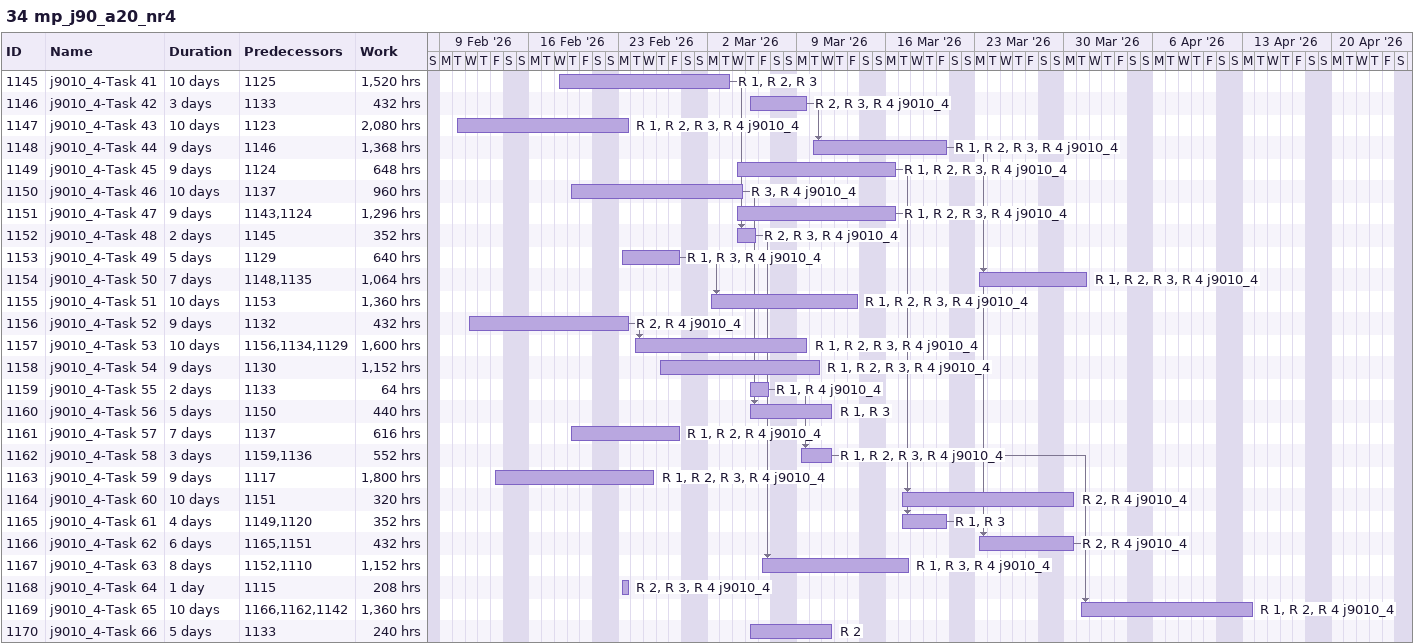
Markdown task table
34 mp_j90_a20_nr4

| ID | Task | Duration | Start | Finish | Predecessors | Resources | Work (h) |
|---|---|---|---|---|---|---|---|
| 1145 | j9010_4-Task 41 | 10d | 2026-02-18 | 2026-03-03 | 1125 | R 1, R 2, R 3 | 1520 |
| 1146 | j9010_4-Task 42 | 3d | 2026-03-05 | 2026-03-09 | 1133 | R 2, R 3, R 4 j9010_4 | 432 |
| 1147 | j9010_4-Task 43 | 10d | 2026-02-10 | 2026-02-23 | 1123 | R 1, R 2, R 3, R 4 j9010_4 | 2080 |
| 1148 | j9010_4-Task 44 | 9d | 2026-03-10 | 2026-03-20 | 1146 | R 1, R 2, R 3, R 4 j9010_4 | 1368 |
| 1149 | j9010_4-Task 45 | 9d | 2026-03-04 | 2026-03-16 | 1124 | R 1, R 2, R 3, R 4 j9010_4 | 648 |
| 1150 | j9010_4-Task 46 | 10d | 2026-02-19 | 2026-03-04 | 1137 | R 3, R 4 j9010_4 | 960 |
| 1151 | j9010_4-Task 47 | 9d | 2026-03-04 | 2026-03-16 | 1143, 1124 | R 1, R 2, R 3, R 4 j9010_4 | 1296 |
| 1152 | j9010_4-Task 48 | 2d | 2026-03-04 | 2026-03-05 | 1145 | R 2, R 3, R 4 j9010_4 | 352 |
| 1153 | j9010_4-Task 49 | 5d | 2026-02-23 | 2026-02-27 | 1129 | R 1, R 3, R 4 j9010_4 | 640 |
| 1154 | j9010_4-Task 50 | 7d | 2026-03-23 | 2026-03-31 | 1148, 1135 | R 1, R 2, R 3, R 4 j9010_4 | 1064 |
| 1155 | j9010_4-Task 51 | 10d | 2026-03-02 | 2026-03-13 | 1153 | R 1, R 2, R 3, R 4 j9010_4 | 1360 |
| 1156 | j9010_4-Task 52 | 9d | 2026-02-11 | 2026-02-23 | 1132 | R 2, R 4 j9010_4 | 432 |
| 1157 | j9010_4-Task 53 | 10d | 2026-02-24 | 2026-03-09 | 1156, 1134, 1129 | R 1, R 2, R 3, R 4 j9010_4 | 1600 |
| 1158 | j9010_4-Task 54 | 9d | 2026-02-26 | 2026-03-10 | 1130 | R 1, R 2, R 3, R 4 j9010_4 | 1152 |
| 1159 | j9010_4-Task 55 | 2d | 2026-03-05 | 2026-03-06 | 1133 | R 1, R 4 j9010_4 | 64 |
| 1160 | j9010_4-Task 56 | 5d | 2026-03-05 | 2026-03-11 | 1150 | R 1, R 3 | 440 |
| 1161 | j9010_4-Task 57 | 7d | 2026-02-19 | 2026-02-27 | 1137 | R 1, R 2, R 4 j9010_4 | 616 |
| 1162 | j9010_4-Task 58 | 3d | 2026-03-09 | 2026-03-11 | 1159, 1136 | R 1, R 2, R 3, R 4 j9010_4 | 552 |
| 1163 | j9010_4-Task 59 | 9d | 2026-02-13 | 2026-02-25 | 1117 | R 1, R 2, R 3, R 4 j9010_4 | 1800 |
| 1164 | j9010_4-Task 60 | 10d | 2026-03-17 | 2026-03-30 | 1151 | R 2, R 4 j9010_4 | 320 |
| 1165 | j9010_4-Task 61 | 4d | 2026-03-17 | 2026-03-20 | 1149, 1120 | R 1, R 3 | 352 |
| 1166 | j9010_4-Task 62 | 6d | 2026-03-23 | 2026-03-30 | 1165, 1151 | R 2, R 4 j9010_4 | 432 |
| 1167 | j9010_4-Task 63 | 8d | 2026-03-06 | 2026-03-17 | 1152, 1110 | R 1, R 3, R 4 j9010_4 | 1152 |
| 1168 | j9010_4-Task 64 | 1d | 2026-02-23 | 2026-02-23 | 1115 | R 2, R 3, R 4 j9010_4 | 208 |
| 1169 | j9010_4-Task 65 | 10d | 2026-03-31 | 2026-04-13 | 1166, 1162, 1142 | R 1, R 2, R 4 j9010_4 | 1360 |
| 1170 | j9010_4-Task 66 | 5d | 2026-03-05 | 2026-03-11 | 1133 | R 2 | 240 |
